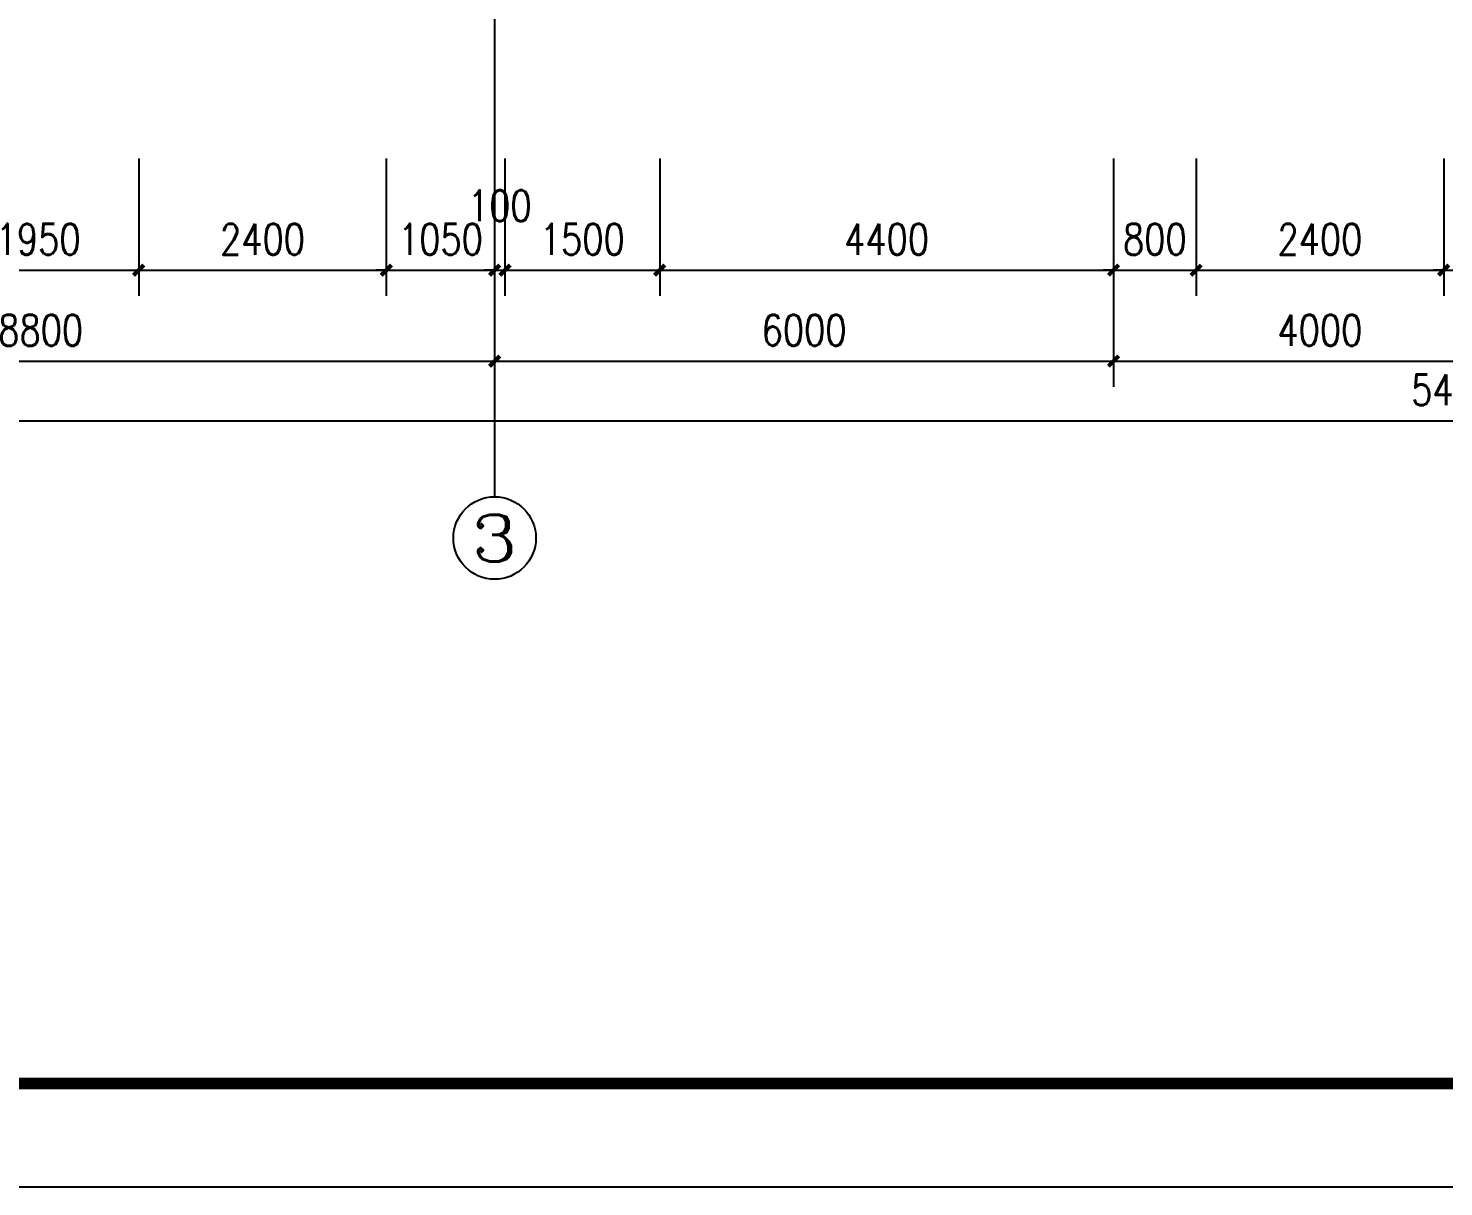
# Model space of a CAD drawing. Header units: millimetres. Extents: x 591771 to 1936534, y -622016 to 355666.
# Drawn here: x 619536 to 633256, y 164228 to 175458 of the extents above; entities that cross this region are included whole.
import ezdxf
from ezdxf.enums import TextEntityAlignment as Align

# ---------------------------------------------------------------- set-up
doc = ezdxf.new("R2010")
doc.units = ezdxf.units.MM
doc.header["$LTSCALE"] = 80
doc.linetypes.add('DOTE', pattern=[2.42, 2, -0.2, 0.02, -0.2])
for name, color, linetype in [('\\M+5BDA8-\\M+5B3DF\\M+5B4E7', 3, 'Continuous'), ('\\M+5BDA8-\\M+5D6E1', 17, 'DOTE'), ('\\M+5BDA8-\\M+5D6E1-\\M+5B1EA\\M+5D7A2', 3, 'Continuous'), ('\\M+5CDBC\\M+5BFF2', 252, 'Continuous'), ('AXIS_TEXT', 7, 'Continuous')]:
    doc.layers.add(name, color=color, linetype=linetype)
doc.styles.add('A-AXIS-LABEL', font='COMPLEX', dxfattribs={"bigfont": 'GBCBIG'})
doc.styles.add('COMPLEX', font='COMPLEX')
doc.styles.add('DIM_FONT', font='SIMPLEX.shx', dxfattribs={"width": 0.8})
doc.dimstyles.new('DIMN', dxfattribs={"dimtxt": 300, "dimasz": 100, "dimexe": 250, "dimexo": 300, "dimgap": 150, "dimtad": 1, "dimdec": 0, "dimzin": 0, "dimdsep": 46, "dimtxsty": 'DIM_FONT', "dimblk": 'ARCHTICK', "dimcen": 0.09, "dimclrt": 7, "dimazin": 2, "dimtfac": 1, "dimtdec": 0, "dimtix": 1, "dimtmove": 2, "dimatfit": 3, "dimldrblk": 'ARCHTICK', "dimfxl": 0, "dimtolj": 1, "dimtzin": 0, "dimarcsym": 0})

# ---------------------------------------------------------------- blocks, each defined once
blk = doc.blocks.new('_ArchTick')
at = {"color": 0, "linetype": 'ByBlock', "const_width": 0.4}
blk.add_lwpolyline([(-0.5, -0.5), (0.5, 0.5)], dxfattribs=at)
blk = doc.blocks.new('*D472')
at = {"layer": '\\M+5BDA8-\\M+5B3DF\\M+5B4E7', "color": 0, "lineweight": -2, "transparency": 16777216}
for p, q in [((618656, 174196), (618656, 172863)), ((620606, 174196), (620606, 172863)), ((618656, 173113), (620606, 173113))]:
    blk.add_line(p, q, dxfattribs=at)
at = {"layer": 'Defpoints', "color": 0, "transparency": 16777216}
for p in [(618656, 174496), (620606, 174496), (620606, 173113)]:
    blk.add_point(p, dxfattribs=at)
at = {"layer": '\\M+5BDA8-\\M+5B3DF\\M+5B4E7', "color": 0, "lineweight": -2, "transparency": 16777216, "xscale": 100, "yscale": 100, "zscale": 100, "rotation": 180}
blk.add_blockref('_ArchTick', (618656, 173113), dxfattribs=at)
at = {"layer": '\\M+5BDA8-\\M+5B3DF\\M+5B4E7', "color": 0, "lineweight": -2, "transparency": 16777216, "xscale": 100, "yscale": 100, "zscale": 100}
blk.add_blockref('_ArchTick', (620606, 173113), dxfattribs=at)
at = {"layer": '\\M+5BDA8-\\M+5B3DF\\M+5B4E7', "color": 7, "transparency": 16777216, "insert": (619631, 173413), "char_height": 300, "attachment_point": 5, "style": 'DIM_FONT'}
blk.add_mtext('\\A1;1950', dxfattribs=at)
blk = doc.blocks.new('*D473')
at = {"layer": '\\M+5BDA8-\\M+5B3DF\\M+5B4E7', "color": 0, "lineweight": -2, "transparency": 16777216}
for p, q in [((620606, 174196), (620606, 172863)), ((623006, 174196), (623006, 172863)), ((620606, 173113), (623006, 173113))]:
    blk.add_line(p, q, dxfattribs=at)
at = {"layer": 'Defpoints', "color": 0, "transparency": 16777216}
for p in [(620606, 174496), (623006, 174496), (623006, 173113)]:
    blk.add_point(p, dxfattribs=at)
at = {"layer": '\\M+5BDA8-\\M+5B3DF\\M+5B4E7', "color": 0, "lineweight": -2, "transparency": 16777216, "xscale": 100, "yscale": 100, "zscale": 100, "rotation": 180}
blk.add_blockref('_ArchTick', (620606, 173113), dxfattribs=at)
at = {"layer": '\\M+5BDA8-\\M+5B3DF\\M+5B4E7', "color": 0, "lineweight": -2, "transparency": 16777216, "xscale": 100, "yscale": 100, "zscale": 100}
blk.add_blockref('_ArchTick', (623006, 173113), dxfattribs=at)
at = {"layer": '\\M+5BDA8-\\M+5B3DF\\M+5B4E7', "color": 7, "transparency": 16777216, "insert": (621806, 173413), "char_height": 300, "attachment_point": 5, "style": 'DIM_FONT'}
blk.add_mtext('\\A1;2400', dxfattribs=at)
blk = doc.blocks.new('*D474')
at = {"layer": '\\M+5BDA8-\\M+5B3DF\\M+5B4E7', "color": 0, "lineweight": -2, "transparency": 16777216}
for p, q in [((623006, 174196), (623006, 172863)), ((624056, 174196), (624056, 172863)), ((623006, 173113), (622906, 173113)), ((623006, 173113), (624056, 173113)), ((624056, 173113), (624156, 173113))]:
    blk.add_line(p, q, dxfattribs=at)
at = {"layer": 'Defpoints', "color": 0, "transparency": 16777216}
for p in [(623006, 174496), (624056, 174496), (624056, 173113)]:
    blk.add_point(p, dxfattribs=at)
at = {"layer": '\\M+5BDA8-\\M+5B3DF\\M+5B4E7', "color": 0, "lineweight": -2, "transparency": 16777216, "xscale": 100, "yscale": 100, "zscale": 100}
blk.add_blockref('_ArchTick', (623006, 173113), dxfattribs=at)
at = {"layer": '\\M+5BDA8-\\M+5B3DF\\M+5B4E7', "color": 0, "lineweight": -2, "transparency": 16777216, "xscale": 100, "yscale": 100, "zscale": 100, "rotation": 180}
blk.add_blockref('_ArchTick', (624056, 173113), dxfattribs=at)
at = {"layer": '\\M+5BDA8-\\M+5B3DF\\M+5B4E7', "color": 7, "transparency": 16777216, "insert": (623531, 173413), "char_height": 300, "attachment_point": 5, "style": 'DIM_FONT'}
blk.add_mtext('\\A1;1050', dxfattribs=at)
blk = doc.blocks.new('*D475')
at = {"layer": '\\M+5BDA8-\\M+5B3DF\\M+5B4E7', "color": 0, "lineweight": -2, "transparency": 16777216}
for p, q in [((624056, 174196), (624056, 172863)), ((624156, 174196), (624156, 172863)), ((624056, 173113), (623956, 173113)), ((624056, 173113), (624156, 173113)), ((624156, 173113), (624256, 173113))]:
    blk.add_line(p, q, dxfattribs=at)
at = {"layer": 'Defpoints', "color": 0, "transparency": 16777216}
for p in [(624056, 174496), (624156, 174496), (624156, 173113)]:
    blk.add_point(p, dxfattribs=at)
at = {"layer": '\\M+5BDA8-\\M+5B3DF\\M+5B4E7', "color": 0, "lineweight": -2, "transparency": 16777216, "xscale": 100, "yscale": 100, "zscale": 100}
blk.add_blockref('_ArchTick', (624056, 173113), dxfattribs=at)
at = {"layer": '\\M+5BDA8-\\M+5B3DF\\M+5B4E7', "color": 0, "lineweight": -2, "transparency": 16777216, "xscale": 100, "yscale": 100, "zscale": 100, "rotation": 180}
blk.add_blockref('_ArchTick', (624156, 173113), dxfattribs=at)
at = {"layer": '\\M+5BDA8-\\M+5B3DF\\M+5B4E7', "color": 7, "transparency": 16777216, "insert": (624106, 173738), "char_height": 300, "attachment_point": 5, "style": 'DIM_FONT'}
blk.add_mtext('\\A1;100', dxfattribs=at)
blk = doc.blocks.new('*D476')
at = {"layer": '\\M+5BDA8-\\M+5B3DF\\M+5B4E7', "color": 0, "lineweight": -2, "transparency": 16777216}
for p, q in [((624156, 174196), (624156, 172863)), ((625656, 174196), (625656, 172863)), ((624156, 173113), (625656, 173113))]:
    blk.add_line(p, q, dxfattribs=at)
at = {"layer": 'Defpoints', "color": 0, "transparency": 16777216}
for p in [(624156, 174496), (625656, 174496), (625656, 173113)]:
    blk.add_point(p, dxfattribs=at)
at = {"layer": '\\M+5BDA8-\\M+5B3DF\\M+5B4E7', "color": 0, "lineweight": -2, "transparency": 16777216, "xscale": 100, "yscale": 100, "zscale": 100, "rotation": 180}
blk.add_blockref('_ArchTick', (624156, 173113), dxfattribs=at)
at = {"layer": '\\M+5BDA8-\\M+5B3DF\\M+5B4E7', "color": 0, "lineweight": -2, "transparency": 16777216, "xscale": 100, "yscale": 100, "zscale": 100}
blk.add_blockref('_ArchTick', (625656, 173113), dxfattribs=at)
at = {"layer": '\\M+5BDA8-\\M+5B3DF\\M+5B4E7', "color": 7, "transparency": 16777216, "insert": (624906, 173413), "char_height": 300, "attachment_point": 5, "style": 'DIM_FONT'}
blk.add_mtext('\\A1;1500', dxfattribs=at)
blk = doc.blocks.new('*D477')
at = {"layer": '\\M+5BDA8-\\M+5B3DF\\M+5B4E7', "color": 0, "lineweight": -2, "transparency": 16777216}
for p, q in [((625656, 174196), (625656, 172863)), ((630056, 174196), (630056, 172863)), ((625656, 173113), (630056, 173113))]:
    blk.add_line(p, q, dxfattribs=at)
at = {"layer": 'Defpoints', "color": 0, "transparency": 16777216}
for p in [(625656, 174496), (630056, 174496), (630056, 173113)]:
    blk.add_point(p, dxfattribs=at)
at = {"layer": '\\M+5BDA8-\\M+5B3DF\\M+5B4E7', "color": 0, "lineweight": -2, "transparency": 16777216, "xscale": 100, "yscale": 100, "zscale": 100, "rotation": 180}
blk.add_blockref('_ArchTick', (625656, 173113), dxfattribs=at)
at = {"layer": '\\M+5BDA8-\\M+5B3DF\\M+5B4E7', "color": 0, "lineweight": -2, "transparency": 16777216, "xscale": 100, "yscale": 100, "zscale": 100}
blk.add_blockref('_ArchTick', (630056, 173113), dxfattribs=at)
at = {"layer": '\\M+5BDA8-\\M+5B3DF\\M+5B4E7', "color": 7, "transparency": 16777216, "insert": (627856, 173413), "char_height": 300, "attachment_point": 5, "style": 'DIM_FONT'}
blk.add_mtext('\\A1;4400', dxfattribs=at)
blk = doc.blocks.new('*D478')
at = {"layer": '\\M+5BDA8-\\M+5B3DF\\M+5B4E7', "color": 0, "lineweight": -2, "transparency": 16777216}
for p, q in [((630056, 174196), (630056, 172863)), ((630856, 174196), (630856, 172863)), ((630056, 173113), (629956, 173113)), ((630056, 173113), (630856, 173113)), ((630856, 173113), (630956, 173113))]:
    blk.add_line(p, q, dxfattribs=at)
at = {"layer": 'Defpoints', "color": 0, "transparency": 16777216}
for p in [(630056, 174496), (630856, 174496), (630856, 173113)]:
    blk.add_point(p, dxfattribs=at)
at = {"layer": '\\M+5BDA8-\\M+5B3DF\\M+5B4E7', "color": 0, "lineweight": -2, "transparency": 16777216, "xscale": 100, "yscale": 100, "zscale": 100}
blk.add_blockref('_ArchTick', (630056, 173113), dxfattribs=at)
at = {"layer": '\\M+5BDA8-\\M+5B3DF\\M+5B4E7', "color": 0, "lineweight": -2, "transparency": 16777216, "xscale": 100, "yscale": 100, "zscale": 100, "rotation": 180}
blk.add_blockref('_ArchTick', (630856, 173113), dxfattribs=at)
at = {"layer": '\\M+5BDA8-\\M+5B3DF\\M+5B4E7', "color": 7, "transparency": 16777216, "insert": (630456, 173413), "char_height": 300, "attachment_point": 5, "style": 'DIM_FONT'}
blk.add_mtext('\\A1;800', dxfattribs=at)
blk = doc.blocks.new('*D479')
at = {"layer": '\\M+5BDA8-\\M+5B3DF\\M+5B4E7', "color": 0, "lineweight": -2, "transparency": 16777216}
for p, q in [((630856, 174196), (630856, 172863)), ((633256, 174196), (633256, 172863)), ((630856, 173113), (633256, 173113))]:
    blk.add_line(p, q, dxfattribs=at)
at = {"layer": 'Defpoints', "color": 0, "transparency": 16777216}
for p in [(630856, 174496), (633256, 174496), (633256, 173113)]:
    blk.add_point(p, dxfattribs=at)
at = {"layer": '\\M+5BDA8-\\M+5B3DF\\M+5B4E7', "color": 0, "lineweight": -2, "transparency": 16777216, "xscale": 100, "yscale": 100, "zscale": 100, "rotation": 180}
blk.add_blockref('_ArchTick', (630856, 173113), dxfattribs=at)
at = {"layer": '\\M+5BDA8-\\M+5B3DF\\M+5B4E7', "color": 0, "lineweight": -2, "transparency": 16777216, "xscale": 100, "yscale": 100, "zscale": 100}
blk.add_blockref('_ArchTick', (633256, 173113), dxfattribs=at)
at = {"layer": '\\M+5BDA8-\\M+5B3DF\\M+5B4E7', "color": 7, "transparency": 16777216, "insert": (632056, 173413), "char_height": 300, "attachment_point": 5, "style": 'DIM_FONT'}
blk.add_mtext('\\A1;2400', dxfattribs=at)
blk = doc.blocks.new('*D480')
at = {"layer": '\\M+5BDA8-\\M+5B3DF\\M+5B4E7', "color": 0, "lineweight": -2, "transparency": 16777216}
for p, q in [((633256, 174196), (633256, 172863)), ((634056, 174196), (634056, 172863)), ((633256, 173113), (633156, 173113)), ((633256, 173113), (634056, 173113)), ((634056, 173113), (634156, 173113))]:
    blk.add_line(p, q, dxfattribs=at)
at = {"layer": 'Defpoints', "color": 0, "transparency": 16777216}
for p in [(633256, 174496), (634056, 174496), (634056, 173113)]:
    blk.add_point(p, dxfattribs=at)
at = {"layer": '\\M+5BDA8-\\M+5B3DF\\M+5B4E7', "color": 0, "lineweight": -2, "transparency": 16777216, "xscale": 100, "yscale": 100, "zscale": 100}
blk.add_blockref('_ArchTick', (633256, 173113), dxfattribs=at)
at = {"layer": '\\M+5BDA8-\\M+5B3DF\\M+5B4E7', "color": 0, "lineweight": -2, "transparency": 16777216, "xscale": 100, "yscale": 100, "zscale": 100, "rotation": 180}
blk.add_blockref('_ArchTick', (634056, 173113), dxfattribs=at)
at = {"layer": '\\M+5BDA8-\\M+5B3DF\\M+5B4E7', "color": 7, "transparency": 16777216, "insert": (633656, 173413), "char_height": 300, "attachment_point": 5, "style": 'DIM_FONT'}
blk.add_mtext('\\A1;800', dxfattribs=at)
blk = doc.blocks.new('*D631')
at = {"layer": '\\M+5BDA8-\\M+5B3DF\\M+5B4E7', "color": 0, "lineweight": -2, "transparency": 16777216}
for p, q in [((606206, 173457), (606206, 171403)), ((660707, 173457), (660707, 171403)), ((606206, 171653), (660707, 171653))]:
    blk.add_line(p, q, dxfattribs=at)
at = {"layer": 'Defpoints', "color": 0, "transparency": 16777216}
for p in [(606206, 173757), (660707, 173757), (660707, 171653)]:
    blk.add_point(p, dxfattribs=at)
at = {"layer": '\\M+5BDA8-\\M+5B3DF\\M+5B4E7', "color": 0, "lineweight": -2, "transparency": 16777216, "xscale": 100, "yscale": 100, "zscale": 100}
for p, rotation in [((606206, 171653), 180.0000912769841), ((660707, 171653), 9.127698409130371e-05)]:
    blk.add_blockref('_ArchTick', p, dxfattribs=dict(at, rotation=rotation))
at = {"layer": '\\M+5BDA8-\\M+5B3DF\\M+5B4E7', "color": 7, "transparency": 16777216, "insert": (633456, 171953), "char_height": 300, "attachment_point": 5, "rotation": 0.0001, "style": 'DIM_FONT'}
blk.add_mtext('\\A1;54500', dxfattribs=at)
blk = doc.blocks.new('*D649')
at = {"layer": '\\M+5BDA8-\\M+5B3DF\\M+5B4E7', "color": 0, "lineweight": -2, "transparency": 16777216}
for p, q in [((615256, 173290), (615256, 171981)), ((624056, 173290), (624056, 171981)), ((615256, 172231), (624056, 172231))]:
    blk.add_line(p, q, dxfattribs=at)
at = {"layer": 'Defpoints', "color": 0, "transparency": 16777216}
for p in [(615256, 173590), (624056, 173590), (624056, 172231)]:
    blk.add_point(p, dxfattribs=at)
at = {"layer": '\\M+5BDA8-\\M+5B3DF\\M+5B4E7', "color": 0, "lineweight": -2, "transparency": 16777216, "xscale": 100, "yscale": 100, "zscale": 100, "rotation": 180}
blk.add_blockref('_ArchTick', (615256, 172231), dxfattribs=at)
at = {"layer": '\\M+5BDA8-\\M+5B3DF\\M+5B4E7', "color": 0, "lineweight": -2, "transparency": 16777216, "xscale": 100, "yscale": 100, "zscale": 100}
blk.add_blockref('_ArchTick', (624056, 172231), dxfattribs=at)
at = {"layer": '\\M+5BDA8-\\M+5B3DF\\M+5B4E7', "color": 7, "transparency": 16777216, "insert": (619656, 172531), "char_height": 300, "attachment_point": 5, "style": 'DIM_FONT'}
blk.add_mtext('\\A1;8800', dxfattribs=at)
blk = doc.blocks.new('*D650')
at = {"layer": '\\M+5BDA8-\\M+5B3DF\\M+5B4E7', "color": 0, "lineweight": -2, "transparency": 16777216}
for p, q in [((624056, 173290), (624056, 171981)), ((630056, 173290), (630056, 171981)), ((624056, 172231), (630056, 172231))]:
    blk.add_line(p, q, dxfattribs=at)
at = {"layer": 'Defpoints', "color": 0, "transparency": 16777216}
for p in [(624056, 173590), (630056, 173590), (630056, 172231)]:
    blk.add_point(p, dxfattribs=at)
at = {"layer": '\\M+5BDA8-\\M+5B3DF\\M+5B4E7', "color": 0, "lineweight": -2, "transparency": 16777216, "xscale": 100, "yscale": 100, "zscale": 100, "rotation": 180}
blk.add_blockref('_ArchTick', (624056, 172231), dxfattribs=at)
at = {"layer": '\\M+5BDA8-\\M+5B3DF\\M+5B4E7', "color": 0, "lineweight": -2, "transparency": 16777216, "xscale": 100, "yscale": 100, "zscale": 100}
blk.add_blockref('_ArchTick', (630056, 172231), dxfattribs=at)
at = {"layer": '\\M+5BDA8-\\M+5B3DF\\M+5B4E7', "color": 7, "transparency": 16777216, "insert": (627056, 172531), "char_height": 300, "attachment_point": 5, "style": 'DIM_FONT'}
blk.add_mtext('\\A1;6000', dxfattribs=at)
blk = doc.blocks.new('*D651')
at = {"layer": '\\M+5BDA8-\\M+5B3DF\\M+5B4E7', "color": 0, "lineweight": -2, "transparency": 16777216}
for p, q in [((630056, 173290), (630056, 171981)), ((634056, 173290), (634056, 171981)), ((630056, 172231), (634056, 172231))]:
    blk.add_line(p, q, dxfattribs=at)
at = {"layer": 'Defpoints', "color": 0, "transparency": 16777216}
for p in [(630056, 173590), (634056, 173590), (634056, 172231)]:
    blk.add_point(p, dxfattribs=at)
at = {"layer": '\\M+5BDA8-\\M+5B3DF\\M+5B4E7', "color": 0, "lineweight": -2, "transparency": 16777216, "xscale": 100, "yscale": 100, "zscale": 100, "rotation": 180}
blk.add_blockref('_ArchTick', (630056, 172231), dxfattribs=at)
at = {"layer": '\\M+5BDA8-\\M+5B3DF\\M+5B4E7', "color": 0, "lineweight": -2, "transparency": 16777216, "xscale": 100, "yscale": 100, "zscale": 100}
blk.add_blockref('_ArchTick', (634056, 172231), dxfattribs=at)
at = {"layer": '\\M+5BDA8-\\M+5B3DF\\M+5B4E7', "color": 7, "transparency": 16777216, "insert": (632056, 172531), "char_height": 300, "attachment_point": 5, "style": 'DIM_FONT'}
blk.add_mtext('\\A1;4000', dxfattribs=at)
blk = doc.blocks.new('_AXISO')
blk.add_circle((0, 0), 0.5)
at = {"layer": 'AXIS_TEXT', "style": 'COMPLEX'}
blk.add_attdef('A', text='', height=0.56, dxfattribs=at).set_placement((-0.25, -0.28), (0.25, -0.28), align=Align.FIT)

msp = doc.modelspace()

# ---------------------------------------------------------------- linework, layer by layer
at = {"layer": '\\M+5BDA8-\\M+5D6E1', "ltscale": 10}
msp.add_line((624056.1, 215409.7), (624056.2, 174495.8), dxfattribs=at)
at = {"layer": '\\M+5BDA8-\\M+5D6E1-\\M+5B1EA\\M+5D7A2'}
msp.add_line((624056.2, 175093.9), (624056.2, 170916.1), dxfattribs=at)
at = {"layer": '\\M+5CDBC\\M+5BFF2', "color": 2}
msp.add_lwpolyline([(595259.9, 164227.6), (679359.9, 164227.6), (679359.9, 223627.6), (595259.9, 223627.6)], close=True, dxfattribs=at)
at = {"layer": '\\M+5CDBC\\M+5BFF2', "color": 2, "const_width": 112.5}
msp.add_lwpolyline([(596260, 165227.6), (678359.9, 165227.6), (678359.9, 222627.6), (596260, 222627.6)], close=True, dxfattribs=at)

# ---------------------------------------------------------------- block references
at = {"layer": '\\M+5BDA8-\\M+5D6E1-\\M+5B1EA\\M+5D7A2'}
ref = msp.add_blockref('_AXISO', (624056.2, 170516.1), dxfattribs=dict(at, xscale=800, yscale=800, zscale=800))
ref.add_attrib('A', '3', dxfattribs={"layer": 'AXIS_TEXT', "height": 452.5, "style": 'A-AXIS-LABEL', "width": 1.5}).set_placement((623829.9, 170289.9), (624282.5, 170289.9), align=Align.FIT)

# ---------------------------------------------------------------- dimensions: what is measured, and where the dimension line sits
at = {"layer": '\\M+5BDA8-\\M+5B3DF\\M+5B4E7'}
for p1, p2, distance, picture, middle in [((618656, 174495.8), (620606.1, 174495.8), -1383.2, '*D472', (619631.1, 173412.6)), ((620606.1, 174495.8), (623006.1, 174495.8), -1383.2, '*D473', (621806.1, 173412.6)), ((623006.1, 174495.8), (624056.2, 174495.8), -1383.2, '*D474', (623531.2, 173412.6)), ((624156.2, 174495.8), (625656.2, 174495.8), -1383.2, '*D476', (624906.2, 173412.6)), ((625656.2, 174495.8), (630056.1, 174495.8), -1383.2, '*D477', (627856.1, 173412.6)), ((630056.1, 174495.8), (630856.2, 174495.8), -1383.2, '*D478', (630456.1, 173412.6)), ((630856.2, 174495.8), (633256.2, 174495.8), -1383.2, '*D479', (632056.2, 173412.6)), ((633256.2, 174495.8), (634056.2, 174495.8), -1383.2, '*D480', (633656.2, 173412.6)), ((606206.1, 173757.3), (660706.5, 173757.4), -2103.9, '*D631', (633456.3, 171953.4)), ((615256.1, 173589.6), (624056.2, 173589.6), -1358.6, '*D649', (619656.1, 172530.9)), ((624056.2, 173589.6), (630056.1, 173589.6), -1358.6, '*D650', (627056.1, 172530.9)), ((630056.1, 173589.6), (634056.2, 173589.6), -1358.6, '*D651', (632056.1, 172530.9))]:
    dim = msp.add_aligned_dim(p1=p1, p2=p2, distance=distance, dimstyle='DIMN', dxfattribs=at)
    dim.commit()
    dim.dimension.update_dxf_attribs({"geometry": picture, "text_midpoint": middle})
dim = msp.add_linear_dim(base=(624156.2, 173112.6), p1=(624056.2, 174495.8), p2=(624156.2, 174495.8), angle=0, dimstyle='DIMN', dxfattribs=at)
dim.commit()
dim.dimension.update_dxf_attribs({"geometry": '*D475', "text_midpoint": (624106.2, 173737.6), "dimtype": 129})

doc.saveas('drawing.dxf')
